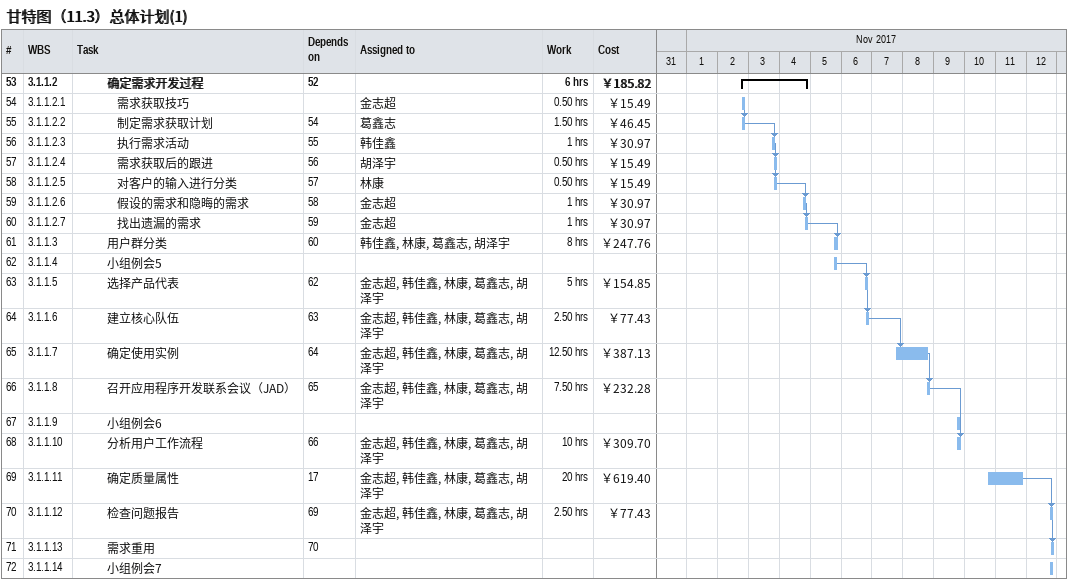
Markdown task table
甘特图（11.3）总体计划(1)

| ID | WBS | Task | Start | Finish | Predecessors | Resources | Work (h) | Cost (￥) |
|---|---|---|---|---|---|---|---|---|
| 53 | 3.1.1.2 | **确定需求开发过程** | 2017-11-02 | 2017-11-04 | 52 |  | 6 | 185.82 |
| 54 | 3.1.1.2.1 | 需求获取技巧 | 2017-11-02 | 2017-11-02 |  | 金志超 | 0.50 | 15.49 |
| 55 | 3.1.1.2.2 | 制定需求获取计划 | 2017-11-02 | 2017-11-02 | 54 | 葛鑫志 | 1.50 | 46.45 |
| 56 | 3.1.1.2.3 | 执行需求活动 | 2017-11-03 | 2017-11-03 | 55 | 韩佳鑫 | 1 | 30.97 |
| 57 | 3.1.1.2.4 | 需求获取后的跟进 | 2017-11-03 | 2017-11-03 | 56 | 胡泽宇 | 0.50 | 15.49 |
| 58 | 3.1.1.2.5 | 对客户的输入进行分类 | 2017-11-03 | 2017-11-03 | 57 | 林康 | 0.50 | 15.49 |
| 59 | 3.1.1.2.6 | 假设的需求和隐晦的需求 | 2017-11-04 | 2017-11-04 | 58 | 金志超 | 1 | 30.97 |
| 60 | 3.1.1.2.7 | 找出遗漏的需求 | 2017-11-04 | 2017-11-04 | 59 | 金志超 | 1 | 30.97 |
| 61 | 3.1.1.3 | 用户群分类 | 2017-11-05 | 2017-11-05 | 60 | 韩佳鑫, 林康, 葛鑫志, 胡泽宇 | 8 | 247.76 |
| 62 | 3.1.1.4 | 小组例会5 | 2017-11-05 | 2017-11-05 |  |  |  |  |
| 63 | 3.1.1.5 | 选择产品代表 | 2017-11-06 | 2017-11-06 | 62 | 金志超, 韩佳鑫, 林康, 葛鑫志, 胡泽宇 | 5 | 154.85 |
| 64 | 3.1.1.6 | 建立核心队伍 | 2017-11-06 | 2017-11-06 | 63 | 金志超, 韩佳鑫, 林康, 葛鑫志, 胡泽宇 | 2.50 | 77.43 |
| 65 | 3.1.1.7 | 确定使用实例 | 2017-11-07 | 2017-11-08 | 64 | 金志超, 韩佳鑫, 林康, 葛鑫志, 胡泽宇 | 12.50 | 387.13 |
| 66 | 3.1.1.8 | 召开应用程序开发联系会议（JAD） | 2017-11-08 | 2017-11-08 | 65 | 金志超, 韩佳鑫, 林康, 葛鑫志, 胡泽宇 | 7.50 | 232.28 |
| 67 | 3.1.1.9 | 小组例会6 | 2017-11-09 | 2017-11-09 |  |  |  |  |
| 68 | 3.1.1.10 | 分析用户工作流程 | 2017-11-09 | 2017-11-09 | 66 | 金志超, 韩佳鑫, 林康, 葛鑫志, 胡泽宇 | 10 | 309.70 |
| 69 | 3.1.1.11 | 确定质量属性 | 2017-11-10 | 2017-11-11 | 17 | 金志超, 韩佳鑫, 林康, 葛鑫志, 胡泽宇 | 20 | 619.40 |
| 70 | 3.1.1.12 | 检查问题报告 | 2017-11-12 | 2017-11-12 | 69 | 金志超, 韩佳鑫, 林康, 葛鑫志, 胡泽宇 | 2.50 | 77.43 |
| 71 | 3.1.1.13 | 需求重用 | 2017-11-12 | 2017-11-12 | 70 |  |  |  |
| 72 | 3.1.1.14 | 小组例会7 | 2017-11-12 | 2017-11-12 |  |  |  |  |
